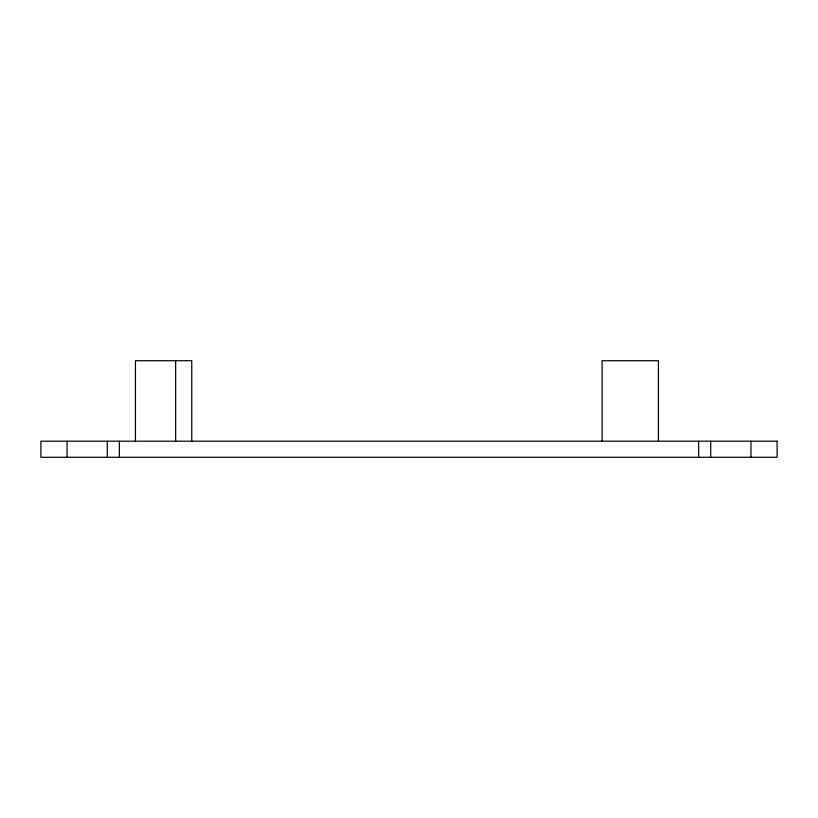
<?xml version="1.0" encoding="UTF-8"?>
<svg xmlns="http://www.w3.org/2000/svg" width="818" height="818" viewBox="0 0 818 818"><rect width="100%" height="100%" fill="white"/><g stroke="black" fill="none" stroke-linecap="round" stroke-linejoin="round"><path stroke-width="1.23" d="M750.955 441.188L750.955 457.272M710.719 441.188L710.719 457.272M698.654 441.188L698.654 457.272M658.418 441.188L658.418 360.728L602.099 360.728L602.099 441.188M191.76 441.188L191.76 360.728L135.44 360.728L135.44 441.188M175.666 360.728L175.666 441.188M119.346 441.188L119.346 457.272M107.281 441.188L107.281 457.272M67.045 441.188L67.045 457.272M777.1 441.188L40.9 441.188L40.9 457.272L777.1 457.272L777.1 441.188"/></g></svg>
